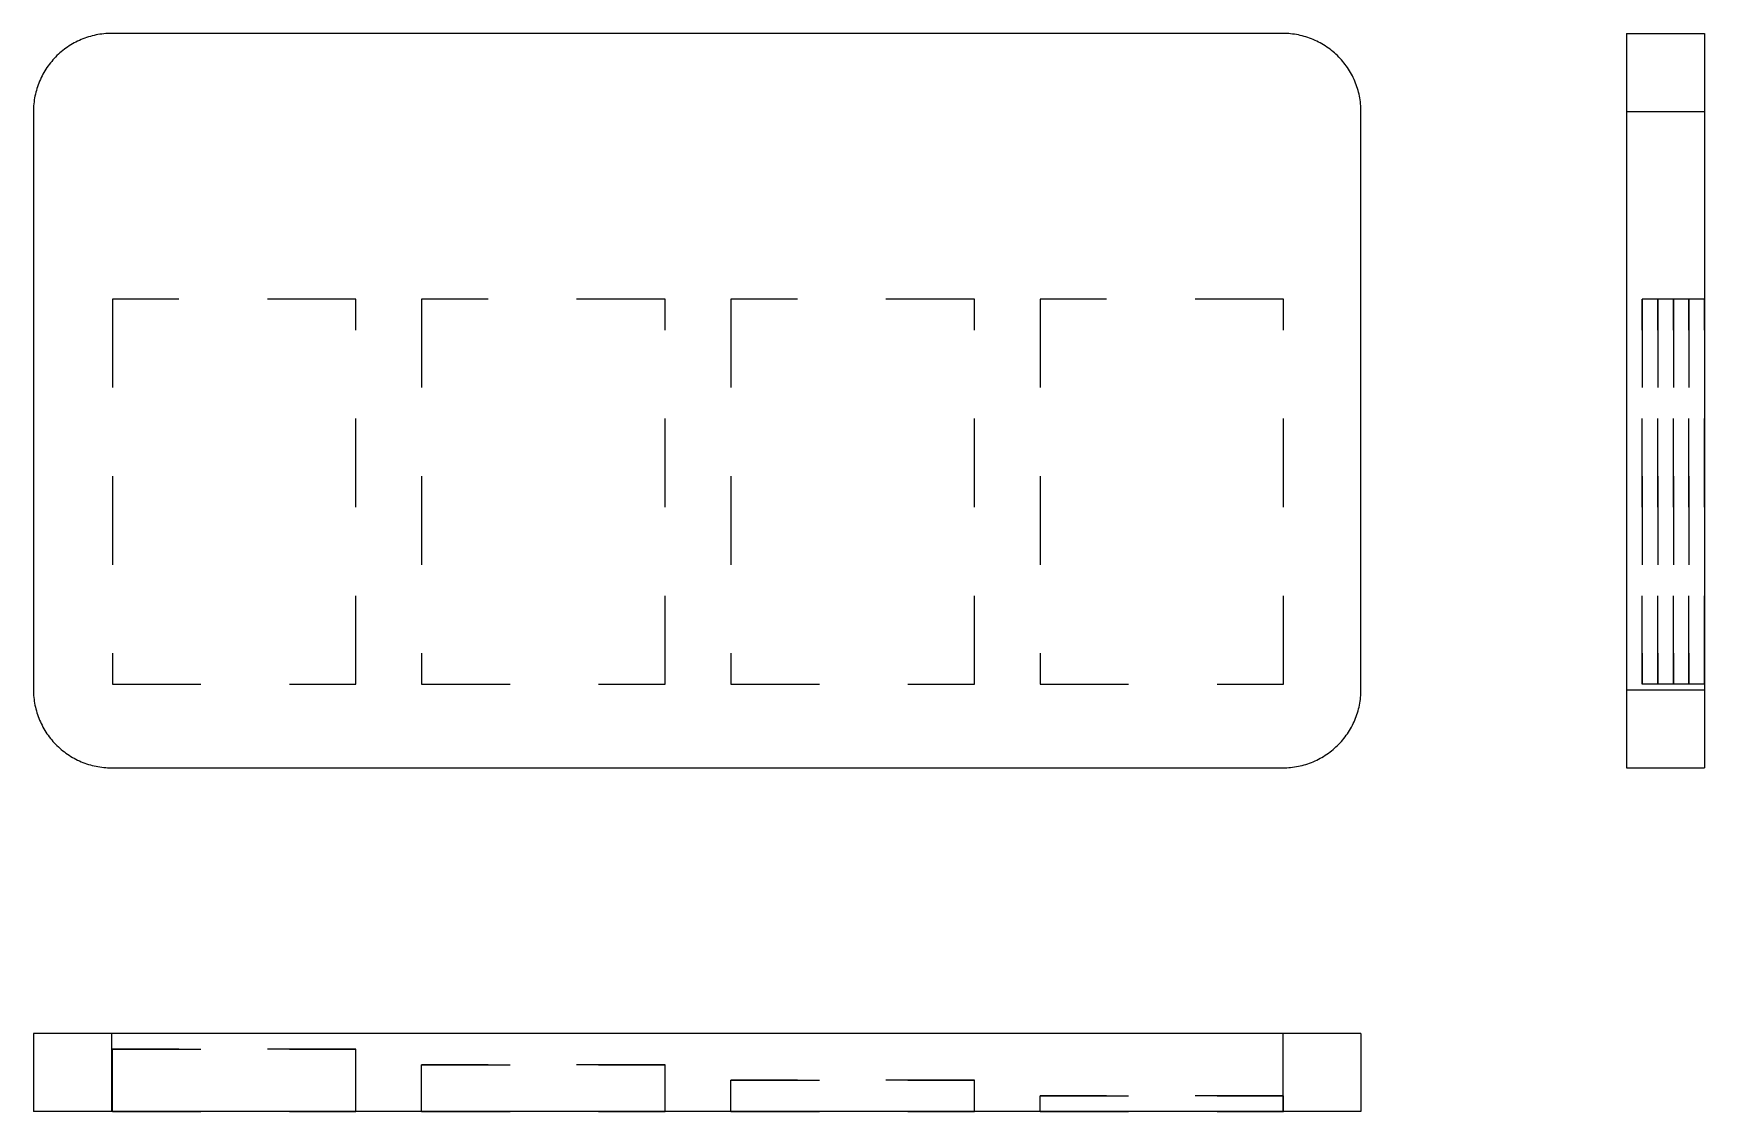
# Model space of a CAD drawing. Extents: x 0 to 1.89, y 0 to 1.22.
import ezdxf

# ---------------------------------------------------------------- set-up
doc = ezdxf.new("R2010")
doc.units = 0
doc.linetypes.add('HIDDEN', pattern=[0.075, 0.050025, -0.024975])
for name, color, linetype in [('FRONT', 7, 'CONTINUOUS'), ('FRONT_HID', 7, 'HIDDEN'), ('LEFT', 7, 'CONTINUOUS'), ('LEFT_HID', 7, 'HIDDEN'), ('TOP', 7, 'CONTINUOUS'), ('TOP_HID', 7, 'HIDDEN')]:
    doc.layers.add(name, color=color, linetype=linetype)

msp = doc.modelspace()

# ---------------------------------------------------------------- linework, layer by layer
at = {"layer": 'FRONT'}
for p, q in [((0.049951, 1.208909), (0.047981, 1.20793)), ((0.051945, 1.209839), (0.049951, 1.208909)), ((0.053962, 1.210718), (0.051945, 1.209839)), ((0.055999, 1.211548), (0.053962, 1.210718)), ((0.058057, 1.212326), (0.055999, 1.211548)), ((0.060134, 1.213052), (0.058057, 1.212326)), ((0.062227, 1.213727), (0.060134, 1.213052)), ((0.064338, 1.214349), (0.062227, 1.213727)), ((0.066463, 1.214919), (0.064338, 1.214349)), ((0.068601, 1.215435), (0.066463, 1.214919)), ((0.070752, 1.215898), (0.068601, 1.215435)), ((0.072913, 1.216307), (0.070752, 1.215898)), ((0.075085, 1.216662), (0.072913, 1.216307)), ((0.077264, 1.216962), (0.075085, 1.216662)), ((0.07945, 1.217209), (0.077264, 1.216962)), ((0.081641, 1.2174), (0.07945, 1.217209)), ((0.083837, 1.217537), (0.081641, 1.2174)), ((0.086036, 1.21762), (0.083837, 1.217537)), ((0.088235, 1.217647), (0.086036, 1.21762)), ((1.411765, 1.217647), (0.088235, 1.217647)), ((1.413964, 1.21762), (1.411765, 1.217647)), ((1.416163, 1.217537), (1.413964, 1.21762)), ((1.418359, 1.2174), (1.416163, 1.217537)), ((1.42055, 1.217209), (1.418359, 1.2174)), ((1.422736, 1.216962), (1.42055, 1.217209)), ((1.424915, 1.216662), (1.422736, 1.216962)), ((1.427087, 1.216307), (1.424915, 1.216662)), ((1.429248, 1.215898), (1.427087, 1.216307)), ((1.431399, 1.215435), (1.429248, 1.215898)), ((1.433537, 1.214919), (1.431399, 1.215435)), ((1.435662, 1.214349), (1.433537, 1.214919)), ((1.437773, 1.213727), (1.435662, 1.214349)), ((1.439866, 1.213052), (1.437773, 1.213727)), ((1.441943, 1.212326), (1.439866, 1.213052)), ((1.444001, 1.211548), (1.441943, 1.212326)), ((1.446038, 1.210718), (1.444001, 1.211548)), ((1.448055, 1.209839), (1.446038, 1.210718)), ((1.450049, 1.208909), (1.448055, 1.209839)), ((1.452019, 1.20793), (1.450049, 1.208909)), ((0.025071, 1.191021), (0.023554, 1.189427)), ((0.026626, 1.192576), (0.025071, 1.191021)), ((0.02822, 1.194093), (0.026626, 1.192576)), ((0.029851, 1.195569), (0.02822, 1.194093)), ((0.031519, 1.197004), (0.029851, 1.195569)), ((0.033221, 1.198397), (0.031519, 1.197004)), ((0.034958, 1.199747), (0.033221, 1.198397)), ((0.036728, 1.201053), (0.034958, 1.199747)), ((0.038531, 1.202315), (0.036728, 1.201053)), ((0.040364, 1.203532), (0.038531, 1.202315)), ((0.042226, 1.204702), (0.040364, 1.203532)), ((0.044118, 1.205826), (0.042226, 1.204702)), ((0.046036, 1.206902), (0.044118, 1.205826)), ((0.047981, 1.20793), (0.046036, 1.206902)), ((1.453964, 1.206902), (1.452019, 1.20793)), ((1.455882, 1.205826), (1.453964, 1.206902)), ((1.457774, 1.204702), (1.455882, 1.205826)), ((1.459636, 1.203532), (1.457774, 1.204702)), ((1.461469, 1.202315), (1.459636, 1.203532)), ((1.463272, 1.201053), (1.461469, 1.202315)), ((1.465042, 1.199747), (1.463272, 1.201053)), ((1.466779, 1.198397), (1.465042, 1.199747)), ((1.468481, 1.197004), (1.466779, 1.198397)), ((1.470149, 1.195569), (1.468481, 1.197004)), ((1.47178, 1.194093), (1.470149, 1.195569)), ((1.473374, 1.192576), (1.47178, 1.194093)), ((1.474929, 1.191021), (1.473374, 1.192576)), ((1.476446, 1.189427), (1.474929, 1.191021)), ((0.010745, 1.171611), (0.009717, 1.169666)), ((0.011821, 1.173529), (0.010745, 1.171611)), ((0.012945, 1.175421), (0.011821, 1.173529)), ((0.014115, 1.177283), (0.012945, 1.175421)), ((0.015332, 1.179116), (0.014115, 1.177283)), ((0.016594, 1.180919), (0.015332, 1.179116)), ((0.0179, 1.182689), (0.016594, 1.180919)), ((0.01925, 1.184426), (0.0179, 1.182689)), ((0.020643, 1.186128), (0.01925, 1.184426)), ((0.022078, 1.187796), (0.020643, 1.186128)), ((0.023554, 1.189427), (0.022078, 1.187796)), ((1.477922, 1.187796), (1.476446, 1.189427)), ((1.479357, 1.186128), (1.477922, 1.187796)), ((1.48075, 1.184426), (1.479357, 1.186128)), ((1.4821, 1.182689), (1.48075, 1.184426)), ((1.483406, 1.180919), (1.4821, 1.182689)), ((1.484668, 1.179116), (1.483406, 1.180919)), ((1.485885, 1.177283), (1.484668, 1.179116)), ((1.487055, 1.175421), (1.485885, 1.177283)), ((1.488179, 1.173529), (1.487055, 1.175421)), ((1.489255, 1.171611), (1.488179, 1.173529)), ((1.490283, 1.169666), (1.489255, 1.171611)), ((0.003298, 1.153309), (0.002728, 1.151184)), ((0.00392, 1.15542), (0.003298, 1.153309)), ((0.004595, 1.157514), (0.00392, 1.15542)), ((0.005321, 1.15959), (0.004595, 1.157514)), ((0.006099, 1.161648), (0.005321, 1.15959)), ((0.006929, 1.163685), (0.006099, 1.161648)), ((0.007808, 1.165702), (0.006929, 1.163685)), ((0.008738, 1.167696), (0.007808, 1.165702)), ((0.009717, 1.169666), (0.008738, 1.167696)), ((1.491262, 1.167696), (1.490283, 1.169666)), ((1.492192, 1.165702), (1.491262, 1.167696)), ((1.493071, 1.163685), (1.492192, 1.165702)), ((1.493901, 1.161648), (1.493071, 1.163685)), ((1.494679, 1.15959), (1.493901, 1.161648)), ((1.495405, 1.157514), (1.494679, 1.15959)), ((1.49608, 1.15542), (1.495405, 1.157514)), ((1.496702, 1.153309), (1.49608, 1.15542)), ((1.497272, 1.151184), (1.496702, 1.153309)), ((0.00011, 1.13381), (0.000027, 1.131612)), ((0.000247, 1.136006), (0.00011, 1.13381)), ((0.000438, 1.138197), (0.000247, 1.136006)), ((0.000685, 1.140383), (0.000438, 1.138197)), ((0.000986, 1.142563), (0.000685, 1.140383)), ((0.00134, 1.144734), (0.000986, 1.142563)), ((0.001749, 1.146895), (0.00134, 1.144734)), ((0.002212, 1.149046), (0.001749, 1.146895)), ((0.002728, 1.151184), (0.002212, 1.149046)), ((1.497788, 1.149046), (1.497272, 1.151184)), ((1.498251, 1.146895), (1.497788, 1.149046)), ((1.49866, 1.144734), (1.498251, 1.146895)), ((1.499014, 1.142563), (1.49866, 1.144734)), ((1.499315, 1.140383), (1.499014, 1.142563)), ((1.499562, 1.138197), (1.499315, 1.140383)), ((1.499753, 1.136006), (1.499562, 1.138197)), ((1.49989, 1.13381), (1.499753, 1.136006)), ((1.499973, 1.131612), (1.49989, 1.13381)), ((0.000027, 1.131612), (0, 1.129412)), ((0, 1.129412), (0, 0.476471)), ((1.5, 1.129412), (1.499973, 1.131612)), ((1.5, 0.476471), (1.5, 1.129412)), ((0, 0.476471), (0.000027, 0.474271)), ((0.000027, 0.474271), (0.00011, 0.472072)), ((0.00011, 0.472072), (0.000247, 0.469877)), ((1.499753, 0.469877), (1.49989, 0.472072)), ((1.49989, 0.472072), (1.499973, 0.474271)), ((1.499973, 0.474271), (1.5, 0.476471)), ((0.000247, 0.469877), (0.000438, 0.467685)), ((0.000438, 0.467685), (0.000685, 0.465499)), ((0.000685, 0.465499), (0.000986, 0.46332)), ((0.000986, 0.46332), (0.00134, 0.461149)), ((0.00134, 0.461149), (0.001749, 0.458987)), ((0.001749, 0.458987), (0.002212, 0.456836)), ((0.002212, 0.456836), (0.002728, 0.454698)), ((0.002728, 0.454698), (0.003298, 0.452573)), ((1.496702, 0.452573), (1.497272, 0.454698)), ((1.497272, 0.454698), (1.497788, 0.456836)), ((1.497788, 0.456836), (1.498251, 0.458987)), ((1.498251, 0.458987), (1.49866, 0.461149)), ((1.49866, 0.461149), (1.499014, 0.46332)), ((1.499014, 0.46332), (1.499315, 0.465499)), ((1.499315, 0.465499), (1.499562, 0.467685)), ((1.499562, 0.467685), (1.499753, 0.469877)), ((0.003298, 0.452573), (0.00392, 0.450463)), ((0.00392, 0.450463), (0.004595, 0.448369)), ((0.004595, 0.448369), (0.005321, 0.446292)), ((0.005321, 0.446292), (0.006099, 0.444235)), ((0.006099, 0.444235), (0.006929, 0.442197)), ((0.006929, 0.442197), (0.007808, 0.440181)), ((0.007808, 0.440181), (0.008738, 0.438187)), ((0.008738, 0.438187), (0.009717, 0.436217)), ((0.009717, 0.436217), (0.010745, 0.434272)), ((1.489255, 0.434272), (1.490283, 0.436217)), ((1.490283, 0.436217), (1.491262, 0.438187)), ((1.491262, 0.438187), (1.492192, 0.440181)), ((1.492192, 0.440181), (1.493071, 0.442197)), ((1.493071, 0.442197), (1.493901, 0.444235)), ((1.493901, 0.444235), (1.494679, 0.446292)), ((1.494679, 0.446292), (1.495405, 0.448369)), ((1.495405, 0.448369), (1.49608, 0.450463)), ((1.49608, 0.450463), (1.496702, 0.452573)), ((0.010745, 0.434272), (0.011821, 0.432353)), ((0.011821, 0.432353), (0.012945, 0.430462)), ((0.012945, 0.430462), (0.014115, 0.428599)), ((0.014115, 0.428599), (0.015332, 0.426766)), ((0.015332, 0.426766), (0.016594, 0.424964)), ((0.016594, 0.424964), (0.0179, 0.423194)), ((0.0179, 0.423194), (0.01925, 0.421457)), ((0.01925, 0.421457), (0.020643, 0.419754)), ((0.020643, 0.419754), (0.022078, 0.418087)), ((0.022078, 0.418087), (0.023554, 0.416455)), ((0.023554, 0.416455), (0.025071, 0.414861)), ((1.474929, 0.414861), (1.476446, 0.416455)), ((1.476446, 0.416455), (1.477922, 0.418087)), ((1.477922, 0.418087), (1.479357, 0.419754)), ((1.479357, 0.419754), (1.48075, 0.421457)), ((1.48075, 0.421457), (1.4821, 0.423194)), ((1.4821, 0.423194), (1.483406, 0.424964)), ((1.483406, 0.424964), (1.484668, 0.426766)), ((1.484668, 0.426766), (1.485885, 0.428599)), ((1.485885, 0.428599), (1.487055, 0.430462)), ((1.487055, 0.430462), (1.488179, 0.432353)), ((1.488179, 0.432353), (1.489255, 0.434272)), ((0.025071, 0.414861), (0.026626, 0.413306)), ((0.026626, 0.413306), (0.02822, 0.41179)), ((0.02822, 0.41179), (0.029851, 0.410313)), ((0.029851, 0.410313), (0.031519, 0.408878)), ((0.031519, 0.408878), (0.033221, 0.407485)), ((0.033221, 0.407485), (0.034958, 0.406135)), ((0.034958, 0.406135), (0.036728, 0.404829)), ((0.036728, 0.404829), (0.038531, 0.403567)), ((0.038531, 0.403567), (0.040364, 0.402351)), ((0.040364, 0.402351), (0.042226, 0.40118)), ((0.042226, 0.40118), (0.044118, 0.400057)), ((0.044118, 0.400057), (0.046036, 0.39898)), ((0.046036, 0.39898), (0.047981, 0.397952)), ((0.047981, 0.397952), (0.049951, 0.396973)), ((0.049951, 0.396973), (0.051945, 0.396044)), ((1.448055, 0.396044), (1.450049, 0.396973)), ((1.450049, 0.396973), (1.452019, 0.397952)), ((1.452019, 0.397952), (1.453964, 0.39898)), ((1.453964, 0.39898), (1.455882, 0.400057)), ((1.455882, 0.400057), (1.457774, 0.40118)), ((1.457774, 0.40118), (1.459636, 0.402351)), ((1.459636, 0.402351), (1.461469, 0.403567)), ((1.461469, 0.403567), (1.463272, 0.404829)), ((1.463272, 0.404829), (1.465042, 0.406135)), ((1.465042, 0.406135), (1.466779, 0.407485)), ((1.466779, 0.407485), (1.468481, 0.408878)), ((1.468481, 0.408878), (1.470149, 0.410313)), ((1.470149, 0.410313), (1.47178, 0.41179)), ((1.47178, 0.41179), (1.473374, 0.413306)), ((1.473374, 0.413306), (1.474929, 0.414861)), ((0.051945, 0.396044), (0.053962, 0.395164)), ((0.053962, 0.395164), (0.055999, 0.394335)), ((0.055999, 0.394335), (0.058057, 0.393557)), ((0.058057, 0.393557), (0.060134, 0.39283)), ((0.060134, 0.39283), (0.062227, 0.392155)), ((0.062227, 0.392155), (0.064338, 0.391533)), ((0.064338, 0.391533), (0.066463, 0.390964)), ((0.066463, 0.390964), (0.068601, 0.390448)), ((0.068601, 0.390448), (0.070752, 0.389985)), ((0.070752, 0.389985), (0.072913, 0.389576)), ((0.072913, 0.389576), (0.075085, 0.389221)), ((0.075085, 0.389221), (0.077264, 0.38892)), ((0.077264, 0.38892), (0.07945, 0.388674)), ((0.07945, 0.388674), (0.081641, 0.388482)), ((0.081641, 0.388482), (0.083837, 0.388345)), ((0.083837, 0.388345), (0.086036, 0.388263)), ((0.086036, 0.388263), (0.088235, 0.388235)), ((0.088235, 0.388235), (1.411765, 0.388235)), ((1.411765, 0.388235), (1.413964, 0.388263)), ((1.413964, 0.388263), (1.416163, 0.388345)), ((1.416163, 0.388345), (1.418359, 0.388482)), ((1.418359, 0.388482), (1.42055, 0.388674)), ((1.42055, 0.388674), (1.422736, 0.38892)), ((1.422736, 0.38892), (1.424915, 0.389221)), ((1.424915, 0.389221), (1.427087, 0.389576)), ((1.427087, 0.389576), (1.429248, 0.389985)), ((1.429248, 0.389985), (1.431399, 0.390448)), ((1.431399, 0.390448), (1.433537, 0.390964)), ((1.433537, 0.390964), (1.435662, 0.391533)), ((1.435662, 0.391533), (1.437773, 0.392155)), ((1.437773, 0.392155), (1.439866, 0.39283)), ((1.439866, 0.39283), (1.441943, 0.393557)), ((1.441943, 0.393557), (1.444001, 0.394335)), ((1.444001, 0.394335), (1.446038, 0.395164)), ((1.446038, 0.395164), (1.448055, 0.396044))]:
    msp.add_line(p, q, dxfattribs=at)
at = {"layer": 'FRONT_HID', "linetype": 'HIDDEN'}
for p, q in [((0.089192, 0.917647), (0.089192, 0.482578)), ((0.364323, 0.917647), (0.089192, 0.917647)), ((0.089192, 0.917647), (0.089192, 0.482578)), ((0.364323, 0.917647), (0.089192, 0.917647)), ((0.364323, 0.482578), (0.364323, 0.917647)), ((0.364323, 0.482578), (0.364323, 0.917647)), ((0.438604, 0.917647), (0.438604, 0.482578)), ((0.713734, 0.917647), (0.438604, 0.917647)), ((0.438604, 0.917647), (0.438604, 0.482578)), ((0.713734, 0.917647), (0.438604, 0.917647)), ((0.713734, 0.482578), (0.713734, 0.917647)), ((0.713734, 0.482578), (0.713734, 0.917647)), ((0.788016, 0.917647), (0.788016, 0.482578)), ((1.063146, 0.917647), (0.788016, 0.917647)), ((0.788016, 0.917647), (0.788016, 0.482578)), ((1.063146, 0.917647), (0.788016, 0.917647)), ((1.063146, 0.482578), (1.063146, 0.917647)), ((1.063146, 0.482578), (1.063146, 0.917647)), ((1.137427, 0.917647), (1.137427, 0.482578)), ((1.412558, 0.917647), (1.137427, 0.917647)), ((1.412558, 0.917647), (1.137427, 0.917647)), ((1.137427, 0.917647), (1.137427, 0.482578)), ((1.412558, 0.482578), (1.412558, 0.917647)), ((1.412558, 0.482578), (1.412558, 0.917647)), ((0.089192, 0.482578), (0.364323, 0.482578)), ((0.089192, 0.482578), (0.364323, 0.482578)), ((0.438604, 0.482578), (0.713734, 0.482578)), ((0.438604, 0.482578), (0.713734, 0.482578)), ((0.788016, 0.482578), (1.063146, 0.482578)), ((0.788016, 0.482578), (1.063146, 0.482578)), ((1.137427, 0.482578), (1.412558, 0.482578)), ((1.137427, 0.482578), (1.412558, 0.482578))]:
    msp.add_line(p, q, dxfattribs=at)
at = {"layer": 'LEFT'}
for p, q in [((1.8, 1.217647), (1.8, 1.129412)), ((1.8, 1.217647), (1.888235, 1.217647)), ((1.8, 1.217647), (1.888235, 1.217647)), ((1.888235, 1.217647), (1.888235, 1.129412)), ((1.8, 1.129412), (1.8, 0.476471)), ((1.8, 1.129412), (1.888235, 1.129412)), ((1.888235, 1.129412), (1.888235, 0.476471)), ((1.8, 0.476471), (1.8, 0.388235)), ((1.8, 0.476471), (1.888235, 0.476471)), ((1.888235, 0.476471), (1.888235, 0.388235)), ((1.8, 0.388235), (1.888235, 0.388235)), ((1.8, 0.388235), (1.888235, 0.388235))]:
    msp.add_line(p, q, dxfattribs=at)
at = {"layer": 'LEFT_HID', "linetype": 'HIDDEN'}
for p, q in [((1.888235, 0.917647), (1.817647, 0.917647)), ((1.817647, 0.917647), (1.817647, 0.482578)), ((1.817647, 0.482578), (1.817647, 0.917647)), ((1.888235, 0.917647), (1.817647, 0.917647)), ((1.888235, 0.917647), (1.835294, 0.917647)), ((1.835294, 0.917647), (1.835294, 0.482578)), ((1.835294, 0.482578), (1.835294, 0.917647)), ((1.888235, 0.917647), (1.835294, 0.917647)), ((1.888235, 0.917647), (1.852941, 0.917647)), ((1.852941, 0.917647), (1.852941, 0.482578)), ((1.852941, 0.482578), (1.852941, 0.917647)), ((1.888235, 0.917647), (1.852941, 0.917647)), ((1.870588, 0.482578), (1.870588, 0.917647)), ((1.888235, 0.917647), (1.870588, 0.917647)), ((1.888235, 0.917647), (1.870588, 0.917647)), ((1.870588, 0.917647), (1.870588, 0.482578)), ((1.888235, 0.917647), (1.888235, 0.482578)), ((1.888235, 0.482578), (1.888235, 0.917647)), ((1.888235, 0.917647), (1.888235, 0.482578)), ((1.888235, 0.482578), (1.888235, 0.917647)), ((1.888235, 0.917647), (1.888235, 0.482578)), ((1.888235, 0.482578), (1.888235, 0.917647)), ((1.888235, 0.917647), (1.888235, 0.482578)), ((1.888235, 0.482578), (1.888235, 0.917647)), ((1.888235, 0.482578), (1.817647, 0.482578)), ((1.888235, 0.482578), (1.817647, 0.482578)), ((1.888235, 0.482578), (1.835294, 0.482578)), ((1.888235, 0.482578), (1.835294, 0.482578)), ((1.888235, 0.482578), (1.852941, 0.482578)), ((1.888235, 0.482578), (1.852941, 0.482578)), ((1.888235, 0.482578), (1.870588, 0.482578)), ((1.888235, 0.482578), (1.870588, 0.482578))]:
    msp.add_line(p, q, dxfattribs=at)
at = {"layer": 'TOP'}
for p, q in [((0, 0.088235), (0, 0)), ((0, 0.088235), (0, 0)), ((0.088235, 0.088235), (0, 0.088235)), ((1.411765, 0.088235), (0.088235, 0.088235)), ((0.088235, 0.088235), (0.088235, 0)), ((1.5, 0.088235), (1.411765, 0.088235)), ((1.411765, 0.088235), (1.411765, 0)), ((1.5, 0.088235), (1.5, 0)), ((1.5, 0.088235), (1.5, 0)), ((0.088235, 0), (0, 0)), ((1.411765, 0), (0.088235, 0)), ((1.5, 0), (1.411765, 0))]:
    msp.add_line(p, q, dxfattribs=at)
at = {"layer": 'TOP_HID', "linetype": 'HIDDEN'}
for p, q in [((0.089192, 0), (0.089192, 0.070588)), ((0.089192, 0.070588), (0.364323, 0.070588)), ((0.089192, 0), (0.089192, 0.070588)), ((0.364323, 0.070588), (0.089192, 0.070588)), ((0.364323, 0), (0.364323, 0.070588)), ((0.364323, 0), (0.364323, 0.070588)), ((0.438604, 0), (0.438604, 0.052941)), ((0.438604, 0.052941), (0.713734, 0.052941)), ((0.438604, 0), (0.438604, 0.052941)), ((0.713734, 0.052941), (0.438604, 0.052941)), ((0.713734, 0), (0.713734, 0.052941)), ((0.713734, 0), (0.713734, 0.052941)), ((0.788016, 0), (0.788016, 0.035294)), ((0.788016, 0.035294), (1.063146, 0.035294)), ((0.788016, 0), (0.788016, 0.035294)), ((1.063146, 0.035294), (0.788016, 0.035294)), ((1.063146, 0), (1.063146, 0.035294)), ((1.063146, 0), (1.063146, 0.035294)), ((0.089192, 0), (0.364323, 0)), ((0.364323, 0), (0.089192, 0)), ((0.438604, 0), (0.713734, 0)), ((0.713734, 0), (0.438604, 0)), ((0.788016, 0), (1.063146, 0)), ((1.063146, 0), (0.788016, 0)), ((1.137427, 0), (1.137427, 0.017647)), ((1.137427, 0.017647), (1.412558, 0.017647)), ((1.412558, 0.017647), (1.137427, 0.017647)), ((1.137427, 0), (1.137427, 0.017647)), ((1.137427, 0), (1.412558, 0)), ((1.412558, 0), (1.137427, 0)), ((1.412558, 0), (1.412558, 0.017647)), ((1.412558, 0), (1.412558, 0.017647))]:
    msp.add_line(p, q, dxfattribs=at)

doc.saveas('drawing.dxf')
